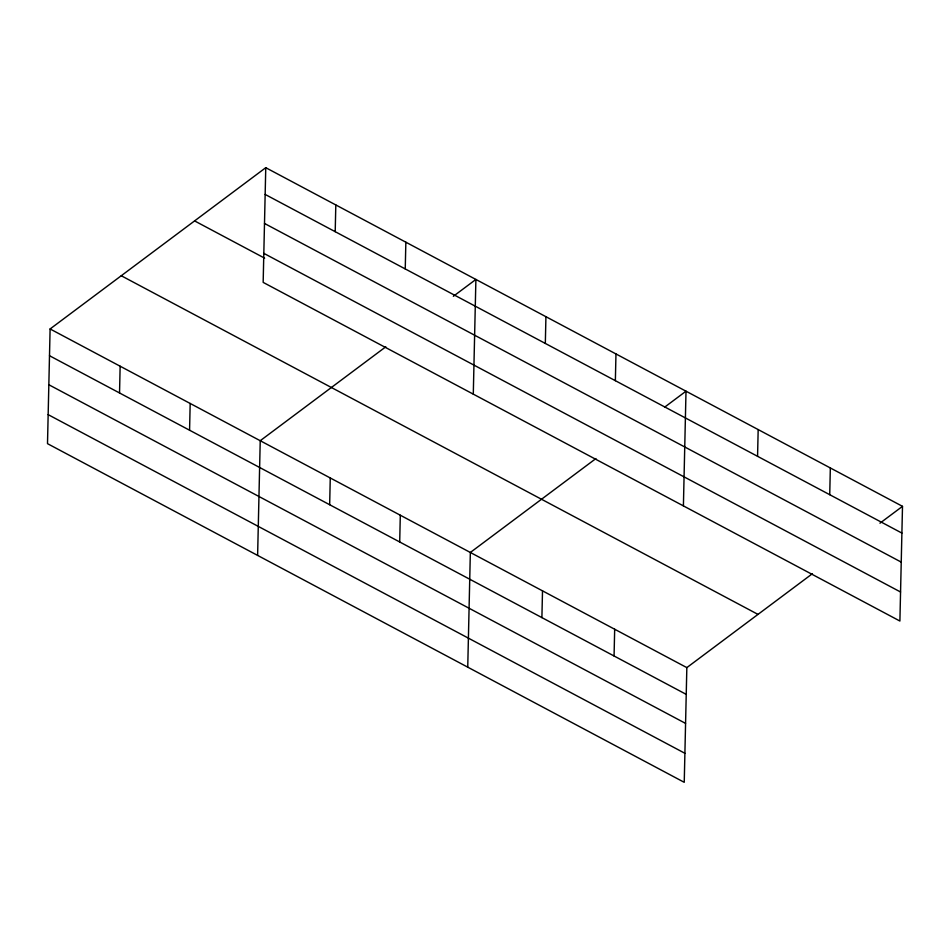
<?xml version="1.0" encoding="UTF-8"?>
<svg xmlns="http://www.w3.org/2000/svg" width="950" height="950" viewBox="0 0 950 950"><rect width="100%" height="100%" fill="white"/><g stroke="black" fill="none" stroke-linecap="round" stroke-linejoin="round"><path stroke-width="1.43" d="M265.762 167.687L263.162 282.387L899.899 621.039L902.5 506.338L265.762 167.687L50.101 328.961L47.5 443.662L684.238 782.313L686.838 667.613L812.404 573.705M119.534 392.968L120.139 366.213M189.572 430.219L190.178 403.465M257.616 555.418L260.229 440.717L385.795 346.809M335.207 231.681L335.813 204.939M329.662 504.723L330.267 477.969M405.246 268.933L405.852 242.191M399.701 541.975L400.306 515.221M473.29 394.131L475.891 279.442L453.352 296.293M467.744 667.173L470.345 552.472L595.923 458.565M545.324 343.437L545.929 316.694M541.904 617.607L542.509 590.852M615.363 380.689L615.968 353.946M614.068 655.987L614.674 629.232M683.406 505.887L686.007 391.198L664.656 407.158M757.566 456.321L758.171 429.578M829.73 494.701L830.336 467.958M879.961 523.189L902.5 506.338M265.157 194.429L901.894 533.081M264.504 223.452L901.229 562.103M263.827 253.353L900.553 592.004M194.596 220.911L264.634 258.163M121.268 275.749L758.005 614.401M50.101 328.961L686.838 667.613M49.495 355.716L686.232 694.367M48.842 384.738L685.568 723.389M48.153 414.639L684.891 753.291"/></g></svg>
